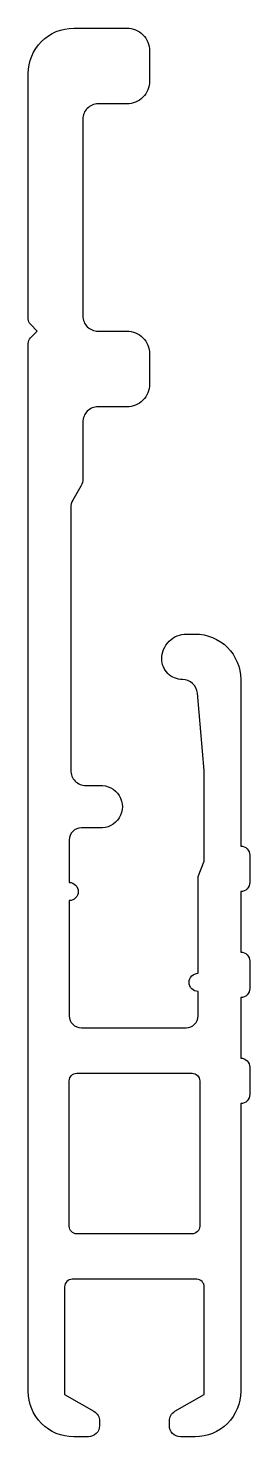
# Model space of a CAD drawing. Extents: x 1014.8 to 1022.1, y 295.1 to 341.6.
import ezdxf

# ---------------------------------------------------------------- set-up
doc = ezdxf.new("R2010")
doc.units = 0
doc.layers.get('0').update_dxf_attribs({"linetype": 'CONTINUOUS'})

msp = doc.modelspace()

# ---------------------------------------------------------------- linework, layer by layer
for points in [[(1017.166, 295.59), (1017.166, 295.435, -0.414214), (1016.798, 295.067), (1016.316, 295.067, -0.414214), (1014.816, 296.567), (1014.816, 331.163, -0.198912), (1014.889, 331.34), (1015.116, 331.567), (1014.889, 331.794, -0.198912), (1014.816, 331.97), (1014.816, 340.067, -0.414214), (1016.316, 341.567), (1018.066, 341.567, -0.414214), (1018.816, 340.817), (1018.816, 339.817, -0.414214), (1018.066, 339.067), (1017.116, 339.067, 0.414214), (1016.616, 338.567), (1016.616, 332.067, 0.414214), (1017.116, 331.567), (1018.066, 331.567, -0.414214), (1018.816, 330.817), (1018.816, 329.817, -0.414214), (1018.066, 329.067), (1017.116, 329.067, 0.414214), (1016.616, 328.567), (1016.616, 326.701, -0.131652), (1016.549, 326.451), (1016.283, 325.99, 0.131652), (1016.216, 325.74), (1016.216, 317.067, 0.414214), (1016.716, 316.567), (1017.166, 316.567, -1.073976), (1017.166, 315.167), (1016.566, 315.167, 0.414214), (1016.166, 314.767), (1016.166, 313.367, -1), (1016.166, 312.767), (1016.166, 308.967, 0.414214), (1016.566, 308.567), (1020.016, 308.567, 0.414214), (1020.416, 308.967), (1020.416, 309.767, -1), (1020.416, 310.367), (1020.416, 313.567), (1020.616, 314.067), (1020.616, 317.067), (1020.393, 319.61, 0.388879), (1019.895, 320.067, -0.414214), (1019.216, 320.746, -0.414214), (1020.037, 321.567), (1020.316, 321.567, -0.414214), (1021.816, 320.067), (1021.816, 314.567, -0.414214), (1022.116, 314.267), (1022.116, 313.367, -0.414214), (1021.816, 313.067), (1021.816, 311.067, -0.414214), (1022.116, 310.767), (1022.116, 309.867, -0.414214), (1021.816, 309.567), (1021.816, 307.567, -0.414214), (1022.116, 307.267), (1022.116, 306.367, -0.414214), (1021.816, 306.067), (1021.816, 296.567, -0.414214), (1020.316, 295.067), (1019.834, 295.067, -0.414214), (1019.466, 295.435), (1019.466, 295.59, -0.267949), (1019.65, 295.909), (1020.616, 296.467), (1020.616, 300.017, 0.414214), (1020.366, 300.267), (1016.266, 300.267, 0.414214), (1016.016, 300.017), (1016.016, 296.467), (1016.982, 295.909, -0.267949)], [(1020.466, 306.817), (1020.466, 302.017, -0.414214), (1020.216, 301.767), (1016.416, 301.767, -0.414214), (1016.166, 302.017), (1016.166, 306.817, -0.414214), (1016.416, 307.067), (1020.216, 307.067, -0.414214)]]:
    msp.add_lwpolyline(points, format="xyb", close=True)

doc.saveas('drawing.dxf')
